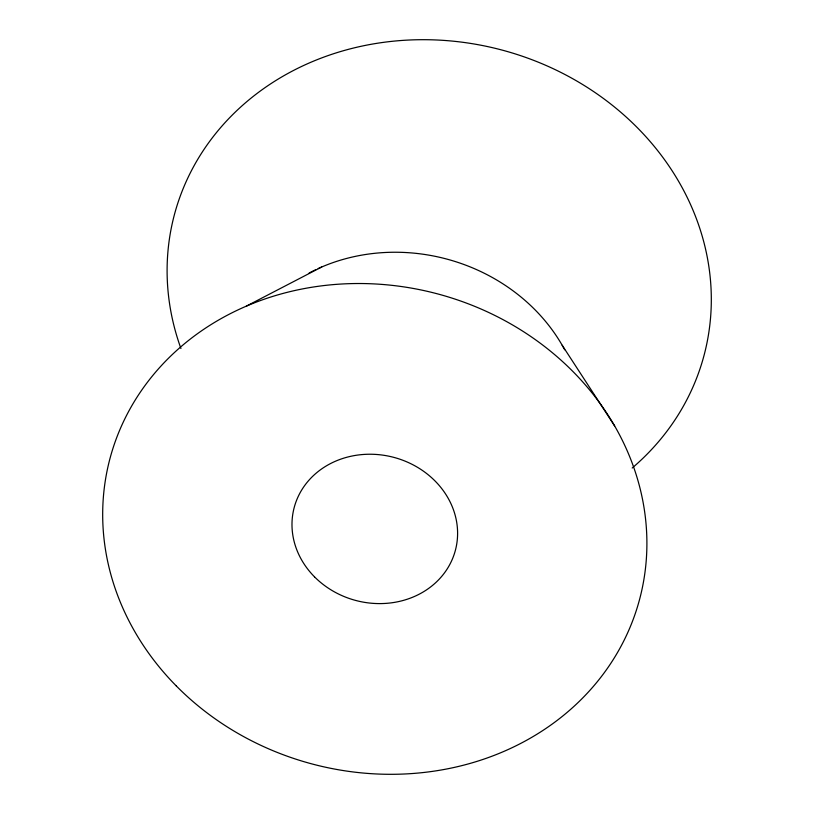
<?xml version="1.0" encoding="UTF-8"?>
<svg xmlns="http://www.w3.org/2000/svg" width="814" height="814" viewBox="0 0 814 814"><rect width="100%" height="100%" fill="white"/><g stroke="black" fill="none" stroke-linecap="round" stroke-linejoin="round"><path stroke-width="1.22" d="M246.327 306.145L321.662 267.023M562.199 345.289L614.672 425.997M180.932 348.504A274.013 243.274 14.8 0 1 314.448 60.765A274.013 243.274 14.8 0 1 658.699 151.933A274.013 243.274 14.8 0 1 632.203 468.009M309.106 273.016A178.938 158.862 14.8 0 1 315.903 269.617M318.193 268.549A178.938 158.862 14.8 0 1 564.692 349.766M176.333 685.988A274.013 243.274 14.8 0 0 635.246 613.654A274.013 243.274 14.8 0 0 312.79 287.098A274.013 243.274 14.8 0 0 176.333 685.988M314.519 576.851A83.394 74.043 14.8 0 0 454.11 554.548A83.394 74.043 14.8 0 0 355.738 455.352A83.394 74.043 14.8 0 0 314.519 576.851"/></g></svg>
